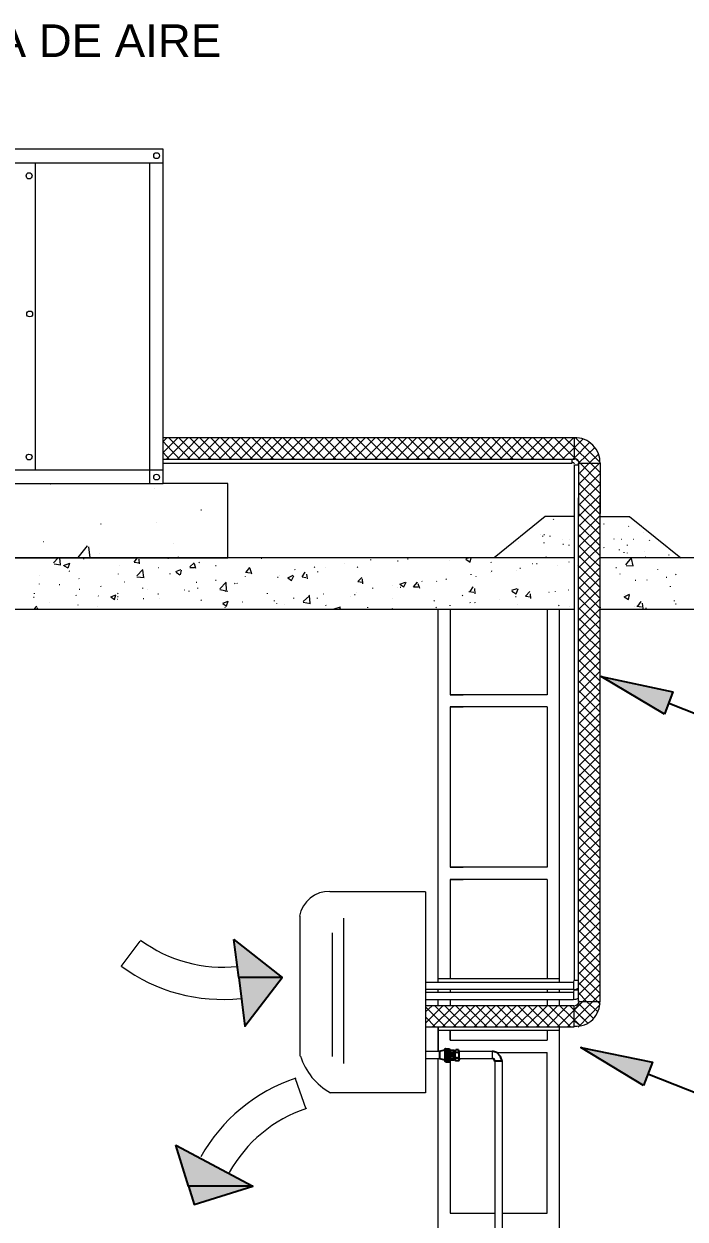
# Model space of a CAD drawing. Header units: millimetres. Extents: x 821 to 906, y 83 to 185.
# Drawn here: x 901.861 to 903.408, y 93.98 to 96.777 of the extents above; entities that cross this region are included whole.
import ezdxf

# ---------------------------------------------------------------- set-up
doc = ezdxf.new("R2010")
doc.units = ezdxf.units.MM
doc.layers.add('C.EMPOTRADO EN PARED Y TECHO', color=210, linetype='Continuous', lineweight=40)
doc.styles.add('Arial$001', font='arial.ttf', dxfattribs={"height": 3.480444})

# ---------------------------------------------------------------- blocks, each defined once
blk = doc.blocks.new('regreger')
at = {"true_color": 0x000007}
for points in [[(465.119, 134.1836), (464.9184, 134.303), (465.1455, 134.2549)], [(465.0527, 133.0101), (464.8538, 133.1295), (465.0809, 133.0831)]]:
    blk.add_hatch(color=7, dxfattribs=at).paths.add_polyline_path(points)
h = blk.add_hatch(color=7, dxfattribs=at)
h.paths.add_polyline_path([(463.7582, 133.4709), (463.9107, 133.3516), (463.7731, 133.3516)])
h.paths.add_polyline_path([(463.9107, 133.3516), (463.7731, 133.3516), (463.793, 133.1974)])
h = blk.add_hatch(color=7, dxfattribs=at)
h.paths.add_polyline_path([(463.5742, 132.8212), (463.8179, 132.6919), (463.614, 132.6919)])
h.paths.add_polyline_path([(463.8179, 132.6919), (463.614, 132.6919), (463.6322, 132.6339)])
at = {"color": 7, "linetype": 'Continuous', "lineweight": 9, "true_color": 0x000007}
for points in [[(463.5345, 135.9704), (462.0543, 135.9704), (462.0543, 134.9129), (463.5345, 134.9129)], [(463.5079, 134.8963), (463.5079, 134.8963)], [(463.5146, 134.7903), (463.5146, 134.7903)], [(464.7278, 134.7521), (464.7278, 134.7521)], [(465.0527, 134.7588), (465.0527, 134.7588)], [(463.5676, 134.7223), (463.5676, 134.7223)], [(464.6582, 134.7289), (464.6582, 134.7289)], [(464.7958, 134.7372), (464.7958, 134.7372)], [(464.819, 134.7356), (464.819, 134.7356)], [(463.145, 134.6759), (463.145, 134.6759)], [(463.3339, 134.6908), (463.3339, 134.6908)], [(465.0543, 134.6974), (465.0543, 134.6974)], [(463.3952, 134.6543), (463.3952, 134.6543)], [(464.0466, 134.6461), (464.0466, 134.6461)], [(464.1063, 134.661), (464.1063, 134.661)], [(464.4394, 134.6693), (464.4394, 134.6693)], [(464.6516, 134.6378), (464.6516, 134.6378)], [(464.7792, 134.6543), (464.7792, 134.6543)], [(464.8339, 134.6527), (464.8339, 134.6527)], [(463.145, 134.6229), (463.145, 134.6229)], [(463.9024, 134.6229), (463.9024, 134.6229)], [(464.5687, 134.6311), (464.5687, 134.6311)], [(463.4847, 134.5781), (463.4847, 134.5781)], [(464.1444, 134.5682), (464.1444, 134.5682)], [(464.2588, 134.5914), (464.2588, 134.5914)], [(464.2737, 134.5847), (464.2737, 134.5847)], [(464.993, 134.5615), (464.993, 134.5615)], [(463.1748, 134.5383), (463.1748, 134.5383)], [(463.5229, 134.5483), (463.5229, 134.5483)], [(463.9173, 134.5317), (463.9173, 134.5317)], [(464.1278, 134.5549), (464.1278, 134.5549)], [(464.2588, 134.5483), (464.2588, 134.5483)], [(464.5223, 134.5383), (464.5223, 134.5383)], [(464.5985, 134.5466), (464.5985, 134.5466)], [(464.6532, 134.5317), (464.6532, 134.5317)], [(464.8173, 134.5251), (464.8173, 134.5251)], [(465.0245, 134.5251), (465.0245, 134.5251)], [(463.3273, 134.5234), (463.3273, 134.5234)], [(463.7665, 134.5151), (463.7665, 134.5151)], [(464.3118, 134.5151), (464.3118, 134.5151)], [(464.403, 133.1941), (464.403, 133.1179)], [(464.4411, 133.1527), (464.4411, 133.1842)], [(463.8179, 132.6919), (463.5742, 132.8212), (463.6322, 132.6339)]]:
    blk.add_lwpolyline(points, close=True, dxfattribs=at)
for points in [[(462.0543, 135.9273), (463.5345, 135.9273), (463.5345, 135.9273)], [(463.13, 135.9273), (463.13, 134.956), (463.13, 134.956)], [(463.4914, 135.9273), (463.4914, 134.9129), (463.4914, 134.9129)], [(464.8339, 135.0571), (463.5345, 135.0571), (463.5345, 135.0571)], [(464.8339, 134.9892), (464.8339, 135.0571), (464.8339, 135.0571)], [(464.8339, 134.9892), (463.5345, 134.9892), (463.5345, 134.9892)], [(463.5345, 134.9776), (464.8273, 134.9776), (464.8273, 134.9892)], [(464.8472, 134.9776), (464.8472, 134.8184), (464.8472, 134.8184)], [(464.8472, 134.9776), (464.9151, 134.9776), (464.9151, 134.9776)], [(464.9151, 134.9776), (464.9151, 134.8184), (464.9151, 134.8184)], [(462.0543, 134.956), (463.5345, 134.956), (463.5345, 134.956)], [(464.8339, 133.345), (464.8339, 134.9726), (464.8339, 134.9726)], [(464.8339, 134.9726), (464.8472, 134.9726), (464.8472, 134.9726)], [(461.8787, 134.9129), (461.8787, 134.6776), (463.7383, 134.6776), (463.7383, 134.9129)], [(463.1798, 134.9113), (463.1781, 134.9113), (463.1781, 134.9113)], [(463.3405, 134.9129), (463.3405, 134.9146), (463.3405, 134.9146)], [(463.7383, 134.9129), (463.5345, 134.9129), (463.5345, 134.9129)], [(464.8472, 133.2753), (464.8472, 134.8682), (464.8472, 134.8682)], [(464.9151, 133.2753), (464.9151, 134.8682), (464.9151, 134.8682)], [(463.6555, 134.8284), (463.6538, 134.8284), (463.6538, 134.8284)], [(464.8339, 134.8085), (464.7411, 134.8085), (464.5803, 134.6776)], [(464.7693, 134.7985), (464.7676, 134.8002), (464.7676, 134.8002)], [(464.9151, 134.8085), (465.0079, 134.8085), (465.1704, 134.6776)], [(463.3389, 134.7836), (463.3372, 134.7853), (463.3372, 134.7853)], [(464.7394, 134.7505), (464.7378, 134.7505), (464.7378, 134.7505)], [(464.9284, 134.7836), (464.9267, 134.7853), (464.9267, 134.7853)], [(465.0063, 134.777), (465.0046, 134.7787), (465.0046, 134.7787)], [(463.1566, 134.7289), (463.1549, 134.7289), (463.1549, 134.7289)], [(463.2659, 134.6792), (463.2958, 134.7157), (463.2958, 134.7157)], [(464.7345, 134.7455), (464.7345, 134.7472), (464.7345, 134.7472)], [(464.7394, 134.724), (464.7378, 134.7256), (464.7378, 134.7256)], [(464.7577, 134.7455), (464.7577, 134.7472), (464.7577, 134.7472)], [(464.7991, 134.7206), (464.7974, 134.7206), (464.7974, 134.7206)], [(464.8173, 134.7173), (464.8173, 134.719), (464.8173, 134.719)], [(464.9599, 134.7372), (464.9582, 134.7372), (464.9582, 134.7372)], [(464.9831, 134.7356), (464.9814, 134.7356), (464.9814, 134.7356)], [(465.0013, 134.7173), (465.0013, 134.719), (465.0013, 134.719)], [(465.0212, 134.7356), (465.0195, 134.7356), (465.0195, 134.7356)], [(465.0726, 134.7322), (465.0709, 134.7339), (465.0709, 134.7339)], [(464.8339, 134.6776), (461.156, 134.6776), (461.156, 134.6776)], [(463.188, 134.6626), (463.203, 134.6776), (463.203, 134.6776)], [(463.2096, 134.656), (463.2079, 134.6776), (463.2079, 134.6776)], [(463.2643, 134.6792), (463.2792, 134.6776), (463.2792, 134.6776)], [(463.2792, 134.6776), (463.2792, 134.6792), (463.2792, 134.6792)], [(463.2842, 134.6742), (463.2842, 134.6776), (463.2842, 134.6776)], [(463.3041, 134.6776), (463.2991, 134.7124), (463.2991, 134.7124)], [(463.4433, 134.6643), (463.4532, 134.6776), (463.4532, 134.6776)], [(463.551, 134.6759), (463.5494, 134.6759), (463.5494, 134.6759)], [(463.5825, 134.6792), (463.5825, 134.6809), (463.5825, 134.6809)], [(463.8461, 134.6759), (463.8444, 134.6759), (463.8444, 134.6759)], [(464.4908, 134.6759), (464.4991, 134.6776), (464.4991, 134.6776)], [(464.5041, 134.6643), (464.5074, 134.6776), (464.5074, 134.6776)], [(464.7461, 134.6792), (464.7444, 134.6809), (464.7444, 134.6809)], [(466.8328, 134.6776), (464.9151, 134.6776), (464.9151, 134.6776)], [(464.9284, 134.709), (464.9267, 134.7107), (464.9267, 134.7107)], [(464.9764, 134.7024), (464.9764, 134.7041), (464.9764, 134.7041)], [(464.9914, 134.6941), (464.9914, 134.6958), (464.9914, 134.6958)], [(464.9963, 134.656), (465.0146, 134.6776), (465.0146, 134.6776)], [(465.0013, 134.6925), (465.0013, 134.6941), (465.0013, 134.6941)], [(465.0195, 134.6527), (465.0146, 134.6759), (465.0146, 134.6759)], [(465.0593, 134.6792), (465.0577, 134.6809), (465.0577, 134.6809)], [(465.1339, 134.6858), (465.1322, 134.6875), (465.1322, 134.6875)], [(463.1897, 134.6593), (463.2113, 134.656), (463.2113, 134.656)], [(463.2195, 134.6543), (463.2394, 134.661), (463.2394, 134.661)], [(463.2212, 134.6527), (463.2328, 134.6461), (463.2328, 134.6461)], [(463.2345, 134.6461), (463.2394, 134.661), (463.2394, 134.661)], [(463.4433, 134.6643), (463.4582, 134.6626), (463.4582, 134.6626)], [(463.4516, 134.6212), (463.4698, 134.6411), (463.4698, 134.6411)], [(463.4582, 134.6626), (463.4566, 134.6643), (463.4566, 134.6643)], [(463.4599, 134.6593), (463.4582, 134.6742), (463.4582, 134.6742)], [(463.4731, 134.6162), (463.4698, 134.6394), (463.4698, 134.6394)], [(463.5212, 134.6461), (463.5195, 134.6461), (463.5195, 134.6461)], [(463.5742, 134.6345), (463.5908, 134.6411), (463.5908, 134.6411)], [(463.5892, 134.6245), (463.5925, 134.6394), (463.5925, 134.6394)], [(463.619, 134.6494), (463.6322, 134.6626), (463.6322, 134.6626)], [(463.619, 134.6477), (463.6339, 134.6477), (463.6339, 134.6477)], [(463.6372, 134.6444), (463.6339, 134.6593), (463.6339, 134.6593)], [(463.6488, 134.6626), (463.6472, 134.6643), (463.6472, 134.6643)], [(463.7019, 134.6527), (463.7002, 134.6527), (463.7002, 134.6527)], [(463.7963, 134.6328), (463.8079, 134.6477), (463.8079, 134.6477)], [(463.8146, 134.6262), (463.8096, 134.6444), (463.8096, 134.6444)], [(463.9521, 134.6394), (463.9505, 134.6411), (463.9505, 134.6411)], [(464.0135, 134.6477), (464.0118, 134.6494), (464.0118, 134.6494)], [(464.1494, 134.6477), (464.1477, 134.6494), (464.1477, 134.6494)], [(464.1908, 134.6709), (464.1908, 134.6726), (464.1908, 134.6726)], [(464.277, 134.6676), (464.2753, 134.6676), (464.2753, 134.6676)], [(464.3085, 134.6742), (464.3068, 134.6742), (464.3068, 134.6742)], [(464.4908, 134.6742), (464.5041, 134.6643), (464.5041, 134.6643)], [(464.572, 134.6626), (464.5704, 134.6643), (464.5704, 134.6643)], [(464.6632, 134.6444), (464.6615, 134.6444), (464.6615, 134.6444)], [(464.703, 134.6593), (464.7013, 134.6593), (464.7013, 134.6593)], [(464.7162, 134.6593), (464.7146, 134.6593), (464.7146, 134.6593)], [(464.8173, 134.6643), (464.8173, 134.6659), (464.8173, 134.6659)], [(464.8455, 134.6543), (464.8472, 134.656), (464.8472, 134.656)], [(464.8455, 134.6543), (464.8472, 134.6527), (464.8472, 134.6527)], [(464.9665, 134.6461), (464.9648, 134.6461), (464.9648, 134.6461)], [(464.998, 134.6543), (465.0195, 134.6527), (465.0195, 134.6527)], [(465.0974, 134.6411), (465.0974, 134.6427), (465.0974, 134.6427)], [(463.2394, 134.6345), (463.2378, 134.6361), (463.2378, 134.6361)], [(463.2693, 134.6113), (463.2676, 134.6129), (463.2676, 134.6129)], [(463.3936, 134.6262), (463.3936, 134.6278), (463.3936, 134.6278)], [(463.4135, 134.6013), (463.4118, 134.6013), (463.4118, 134.6013)], [(463.4516, 134.6179), (463.4748, 134.6162), (463.4748, 134.6162)], [(463.5577, 134.6262), (463.556, 134.6278), (463.556, 134.6278)], [(463.5759, 134.6328), (463.5875, 134.6245), (463.5875, 134.6245)], [(463.6405, 134.5997), (463.6389, 134.5997), (463.6389, 134.5997)], [(463.7019, 134.6063), (463.7002, 134.6063), (463.7002, 134.6063)], [(463.7135, 134.5798), (463.7334, 134.6013), (463.7334, 134.6013)], [(463.735, 134.5764), (463.7334, 134.5997), (463.7334, 134.5997)], [(463.7947, 134.6328), (463.8096, 134.6311), (463.8096, 134.6311)], [(463.7947, 134.6179), (463.7947, 134.6195), (463.7947, 134.6195)], [(463.8974, 134.6162), (463.8958, 134.6162), (463.8958, 134.6162)], [(463.9289, 134.6146), (463.9455, 134.6229), (463.9455, 134.6229)], [(463.9289, 134.6146), (463.9405, 134.6063), (463.9405, 134.6063)], [(463.9405, 134.6063), (463.9472, 134.6212), (463.9472, 134.6212)], [(463.9737, 134.6179), (463.9836, 134.6328), (463.9836, 134.6328)], [(463.9737, 134.6179), (463.9853, 134.6162), (463.9853, 134.6162)], [(463.9903, 134.6113), (463.9886, 134.6262), (463.9886, 134.6262)], [(464.0234, 134.6328), (464.0234, 134.6345), (464.0234, 134.6345)], [(464.1494, 134.603), (464.1626, 134.6162), (464.1626, 134.6162)], [(464.1494, 134.603), (464.1643, 134.6013), (464.1643, 134.6013)], [(464.1659, 134.5963), (464.1643, 134.6113), (464.1643, 134.6113)], [(464.282, 134.5947), (464.3002, 134.6013), (464.3002, 134.6013)], [(464.2952, 134.5864), (464.3019, 134.6013), (464.3019, 134.6013)], [(464.3251, 134.5864), (464.3383, 134.6013), (464.3383, 134.6013)], [(464.3532, 134.603), (464.3516, 134.6046), (464.3516, 134.6046)], [(464.3997, 134.603), (464.398, 134.6046), (464.398, 134.6046)], [(464.4295, 134.6096), (464.4278, 134.6113), (464.4278, 134.6113)], [(464.5074, 134.6245), (464.5074, 134.6262), (464.5074, 134.6262)], [(464.524, 134.6179), (464.524, 134.6195), (464.524, 134.6195)], [(464.5737, 134.6345), (464.572, 134.6361), (464.572, 134.6361)], [(464.9781, 134.6262), (464.9781, 134.6278), (464.9781, 134.6278)], [(465.0278, 134.6063), (465.0262, 134.6063), (465.0262, 134.6063)], [(465.0643, 134.6079), (465.0626, 134.6079), (465.0626, 134.6079)], [(465.1256, 134.6162), (465.124, 134.6162), (465.124, 134.6162)], [(465.1555, 134.6245), (465.1538, 134.6262), (465.1538, 134.6262)], [(463.1284, 134.5648), (463.1284, 134.5665), (463.1284, 134.5665)], [(463.1433, 134.5947), (463.1433, 134.5963), (463.1433, 134.5963)], [(463.2079, 134.593), (463.2063, 134.593), (463.2063, 134.593)], [(463.2709, 134.5781), (463.2693, 134.5781), (463.2693, 134.5781)], [(463.3389, 134.5864), (463.3372, 134.588), (463.3372, 134.588)], [(463.3687, 134.5549), (463.3853, 134.5615), (463.3853, 134.5615)], [(463.3803, 134.5466), (463.3853, 134.5615), (463.3853, 134.5615)], [(463.3919, 134.5648), (463.3903, 134.5665), (463.3903, 134.5665)], [(463.4698, 134.5814), (463.4698, 134.5831), (463.4698, 134.5831)], [(463.5195, 134.5632), (463.5179, 134.5632), (463.5179, 134.5632)], [(463.6024, 134.5764), (463.6008, 134.5764), (463.6008, 134.5764)], [(463.6173, 134.5715), (463.6157, 134.5731), (463.6157, 134.5731)], [(463.6438, 134.5814), (463.6438, 134.5831), (463.6438, 134.5831)], [(463.7135, 134.5781), (463.7383, 134.5731), (463.7383, 134.5731)], [(463.7334, 134.5715), (463.7317, 134.5731), (463.7317, 134.5731)], [(463.7615, 134.5963), (463.7599, 134.598), (463.7599, 134.598)], [(463.7698, 134.5963), (463.7682, 134.598), (463.7682, 134.598)], [(463.8643, 134.5648), (463.8643, 134.5665), (463.8643, 134.5665)], [(464.0416, 134.5632), (464.04, 134.5632), (464.04, 134.5632)], [(464.1411, 134.5615), (464.1394, 134.5615), (464.1394, 134.5615)], [(464.1974, 134.5814), (464.1974, 134.5831), (464.1974, 134.5831)], [(464.282, 134.5947), (464.2952, 134.5864), (464.2952, 134.5864)], [(464.2853, 134.5847), (464.2836, 134.5847), (464.2836, 134.5847)], [(464.3251, 134.5864), (464.34, 134.5864), (464.34, 134.5864)], [(464.345, 134.5814), (464.34, 134.5963), (464.34, 134.5963)], [(464.5008, 134.5715), (464.5157, 134.5698), (464.5157, 134.5698)], [(464.5041, 134.5715), (464.514, 134.5864), (464.514, 134.5864)], [(464.5206, 134.5648), (464.519, 134.5814), (464.519, 134.5814)], [(464.6367, 134.5764), (464.6532, 134.5814), (464.6532, 134.5814)], [(464.6367, 134.5731), (464.6499, 134.5648), (464.6499, 134.5648)], [(464.6499, 134.5648), (464.6566, 134.5798), (464.6566, 134.5798)], [(464.6798, 134.5566), (464.693, 134.5715), (464.693, 134.5715)], [(464.6963, 134.5499), (464.6947, 134.5648), (464.6947, 134.5648)], [(464.7543, 134.5682), (464.7527, 134.5682), (464.7527, 134.5682)], [(464.7742, 134.5715), (464.7742, 134.5731), (464.7742, 134.5731)], [(464.8157, 134.5764), (464.814, 134.5764), (464.814, 134.5764)], [(464.9914, 134.5549), (465.0079, 134.5632), (465.0079, 134.5632)], [(465.0046, 134.5466), (465.0079, 134.5615), (465.0079, 134.5615)], [(465.1372, 134.5864), (465.1372, 134.588), (465.1372, 134.588)], [(463.1267, 134.5532), (463.1251, 134.5532), (463.1251, 134.5532)], [(463.1267, 134.5151), (463.135, 134.5251), (463.135, 134.5251)], [(463.261, 134.5582), (463.2593, 134.5599), (463.2593, 134.5599)], [(463.2659, 134.5284), (463.2659, 134.53), (463.2659, 134.53)], [(463.3306, 134.5566), (463.3289, 134.5582), (463.3289, 134.5582)], [(463.3687, 134.5549), (463.3803, 134.5466), (463.3803, 134.5466)], [(463.3903, 134.5466), (463.3886, 134.5466), (463.3886, 134.5466)], [(463.3919, 134.5549), (463.3903, 134.5549), (463.3903, 134.5549)], [(463.4731, 134.5483), (463.4715, 134.5483), (463.4715, 134.5483)], [(463.6555, 134.5433), (463.6538, 134.545), (463.6538, 134.545)], [(463.7234, 134.535), (463.74, 134.5416), (463.74, 134.5416)], [(463.7234, 134.5334), (463.735, 134.5251), (463.735, 134.5251)], [(463.735, 134.5267), (463.74, 134.5416), (463.74, 134.5416)], [(463.7864, 134.5383), (463.7847, 134.5383), (463.7847, 134.5383)], [(463.8858, 134.5416), (463.8858, 134.5433), (463.8858, 134.5433)], [(463.8941, 134.5334), (463.8941, 134.535), (463.8941, 134.535)], [(463.9472, 134.5499), (463.9472, 134.5516), (463.9472, 134.5516)], [(463.977, 134.54), (463.9969, 134.5582), (463.9969, 134.5582)], [(463.977, 134.5383), (464.0002, 134.5334), (464.0002, 134.5334)], [(463.9969, 134.5582), (463.9952, 134.5599), (463.9952, 134.5599)], [(463.9985, 134.535), (463.9969, 134.5582), (463.9969, 134.5582)], [(463.9985, 134.535), (463.9969, 134.5367), (463.9969, 134.5367)], [(464.0217, 134.5499), (464.0217, 134.5516), (464.0217, 134.5516)], [(464.0499, 134.5267), (464.0483, 134.5284), (464.0483, 134.5284)], [(464.3914, 134.5416), (464.3897, 134.5433), (464.3897, 134.5433)], [(464.4411, 134.5267), (464.4411, 134.5284), (464.4411, 134.5284)], [(464.4809, 134.5582), (464.4792, 134.5599), (464.4792, 134.5599)], [(464.5057, 134.535), (464.5041, 134.5367), (464.5041, 134.5367)], [(464.5206, 134.535), (464.519, 134.5367), (464.519, 134.5367)], [(464.6499, 134.5549), (464.6483, 134.5549), (464.6483, 134.5549)], [(464.6798, 134.5566), (464.6947, 134.5549), (464.6947, 134.5549)], [(464.7858, 134.5267), (464.7842, 134.5284), (464.7842, 134.5284)], [(464.9914, 134.5549), (465.0046, 134.5466), (465.0046, 134.5466)], [(465.0311, 134.5251), (465.0461, 134.5234), (465.0461, 134.5234)], [(465.0345, 134.5251), (465.0444, 134.54), (465.0444, 134.54)], [(465.051, 134.5184), (465.0494, 134.535), (465.0494, 134.535)], [(465.1505, 134.5416), (465.1505, 134.5433), (465.1505, 134.5433)], [(465.1555, 134.5317), (465.1538, 134.5317), (465.1538, 134.5317)], [(464.8339, 134.5151), (461.1577, 134.5151), (461.1577, 134.5151)], [(463.14, 134.5151), (463.1367, 134.5201), (463.1367, 134.5201)], [(463.7317, 134.5201), (463.73, 134.5218), (463.73, 134.5218)], [(464.0748, 134.5168), (464.0947, 134.5234), (464.0947, 134.5234)], [(464.0914, 134.5151), (464.0947, 134.5201), (464.0947, 134.5201)], [(464.1809, 134.5201), (464.1809, 134.5218), (464.1809, 134.5218)], [(464.2555, 134.5151), (464.2588, 134.5184), (464.2588, 134.5184)], [(464.2588, 134.5151), (464.2588, 134.5184), (464.2588, 134.5184)], [(464.398, 134.5201), (464.3963, 134.5218), (464.3963, 134.5218)], [(464.403, 133.3367), (464.403, 134.5151), (464.403, 134.5151)], [(464.4411, 134.5151), (464.4411, 134.245), (464.4411, 134.245)], [(464.7477, 134.5151), (464.7477, 134.245), (464.7477, 134.245)], [(464.7858, 134.5151), (464.7858, 133.3367), (464.7858, 133.3367)], [(466.8328, 134.5151), (464.9151, 134.5151), (464.9151, 134.5151)], [(464.9168, 134.5201), (464.9168, 134.5218), (464.9168, 134.5218)], [(465.0494, 134.5151), (465.0477, 134.5151), (465.0477, 134.5151)], [(465.061, 134.5184), (465.061, 134.5201), (465.061, 134.5201)], [(464.7477, 134.245), (464.4411, 134.245), (464.4825, 134.245)], [(464.4411, 134.2068), (464.4411, 133.6997), (464.4411, 133.6997)], [(464.7477, 134.2068), (464.4411, 134.2068), (464.4825, 134.2068)], [(464.7477, 134.2068), (464.7477, 133.6997), (464.7477, 133.6997)], [(464.7477, 133.6997), (464.4411, 133.6997), (464.4825, 133.6997)], [(464.4411, 133.6615), (464.4411, 133.3483), (464.4411, 133.3483)], [(464.7477, 133.6615), (464.4411, 133.6615), (464.4825, 133.6615)], [(464.7477, 133.6615), (464.7477, 133.3483), (464.7477, 133.3483)], [(464.3632, 133.6218), (464.0615, 133.6218), (464.0615, 133.6218)], [(464.3632, 133.6218), (464.3632, 132.9869), (464.3632, 132.9869)], [(463.9671, 133.103), (463.9671, 133.5455), (463.9671, 133.5455)], [(464.1046, 133.5389), (464.1046, 133.0798), (464.1046, 133.0798)], [(463.4019, 133.3864), (463.4615, 133.4659), (463.4615, 133.4659)], [(463.9107, 133.3516), (463.7582, 133.4709), (463.793, 133.1974)], [(464.0682, 133.4925), (464.0682, 133.1013), (464.0682, 133.1013)], [(464.3632, 133.3367), (464.8306, 133.3367), (464.8306, 133.3135), (464.3632, 133.3135)], [(464.403, 133.3367), (464.403, 133.3483), (464.7858, 133.3483), (464.7858, 133.3367)], [(464.8306, 133.3367), (464.8306, 133.3135), (464.8306, 133.3135)], [(464.8339, 133.3433), (464.8472, 133.3433), (464.8472, 133.3433)], [(464.3632, 133.3052), (464.8306, 133.3052), (464.8306, 133.2803), (464.3632, 133.2803)], [(464.403, 133.3052), (464.403, 133.3135), (464.403, 133.3135)], [(464.403, 133.3052), (464.403, 133.3135), (464.403, 133.3135)], [(464.403, 133.2621), (464.403, 133.2803), (464.403, 133.2803)], [(464.403, 133.2621), (464.403, 133.2803), (464.403, 133.2803)], [(464.4411, 133.3135), (464.4411, 133.3052), (464.4411, 133.3052)], [(464.4411, 133.2803), (464.4411, 133.2621), (464.4411, 133.2621)], [(464.7477, 133.3135), (464.7477, 133.3052), (464.7477, 133.3052)], [(464.7477, 133.2803), (464.7477, 133.2621), (464.7477, 133.2621)], [(464.7858, 133.3135), (464.7858, 133.3052), (464.7858, 133.3052)], [(464.7858, 133.3135), (464.7858, 133.3052), (464.7858, 133.3052)], [(464.7858, 133.2803), (464.7858, 133.2621), (464.7858, 133.2621)], [(464.7858, 133.2803), (464.7858, 133.2621), (464.7858, 133.2621)], [(464.8306, 133.3052), (464.8306, 133.2803), (464.8306, 133.2803)], [(464.8339, 133.3135), (464.8339, 133.3118), (464.8472, 133.3118)], [(464.8322, 133.2621), (464.3632, 133.2621), (464.3632, 133.2621)], [(464.8322, 133.2621), (464.8322, 133.1941), (464.8322, 133.1941)], [(464.8472, 133.2753), (464.9151, 133.2753), (464.9151, 133.2753)], [(464.8322, 133.1941), (464.3632, 133.1941), (464.3632, 133.1941)], [(464.7858, 133.1941), (464.7858, 133.1842), (464.403, 133.1842), (464.403, 133.1941)], [(464.7477, 133.1842), (464.7477, 133.1527), (464.7477, 133.1527)], [(464.7858, 133.1941), (464.7858, 129.1748), (464.7858, 129.1748)], [(464.4411, 133.1527), (464.7477, 133.1527), (464.7477, 133.1527)], [(464.3632, 133.1179), (464.4079, 133.1179), (464.4079, 133.1179)], [(464.3632, 133.0947), (464.4079, 133.0947), (464.4079, 133.0947)], [(464.403, 129.1748), (464.403, 133.093), (464.403, 133.093)], [(464.4411, 133.093), (464.4411, 132.6057), (464.4411, 132.6057)], [(464.4693, 133.1179), (464.5737, 133.1179), (464.5737, 133.0947)], [(464.4693, 133.0947), (464.5737, 133.0947), (464.5737, 133.0947)], [(464.5903, 133.1146), (464.7477, 133.1146), (464.7477, 133.1146)], [(464.6052, 132.6057), (464.7477, 132.6057), (464.7477, 133.1146)], [(464.582, 133.0864), (464.582, 129.624), (464.582, 129.624)], [(464.6052, 133.0864), (464.6052, 129.624), (464.6052, 129.624)], [(463.9521, 133.0317), (463.9853, 132.9356), (463.9853, 132.9356)], [(464.3632, 132.9869), (464.0615, 132.9869), (464.0615, 132.9869)], [(464.4411, 132.6057), (464.582, 132.6057), (464.582, 132.6057)]]:
    blk.add_lwpolyline(points, dxfattribs=at)
at = {"color": 7, "linetype": 'Continuous', "lineweight": 5, "true_color": 0x000007}
for points in [[(463.5345, 135.0455), (463.5461, 135.0571), (463.5461, 135.0571)], [(463.5345, 135.0107), (463.5809, 135.0571), (463.5809, 135.0571)], [(463.5444, 134.9892), (463.6124, 135.0571), (463.6124, 135.0571)], [(463.6206, 134.9892), (463.5527, 135.0571), (463.5527, 135.0571)], [(463.5792, 134.9892), (463.6455, 135.0571), (463.6455, 135.0571)], [(463.6521, 134.9892), (463.5842, 135.0571), (463.5842, 135.0571)], [(463.6107, 134.9892), (463.6787, 135.0571), (463.6787, 135.0571)], [(463.6869, 134.9892), (463.619, 135.0571), (463.619, 135.0571)], [(463.6438, 134.9892), (463.7118, 135.0571), (463.7118, 135.0571)], [(463.7184, 134.9892), (463.6505, 135.0571), (463.6505, 135.0571)], [(463.6753, 134.9892), (463.7433, 135.0571), (463.7433, 135.0571)], [(463.7516, 134.9892), (463.6853, 135.0571), (463.6853, 135.0571)], [(463.7101, 134.9892), (463.7781, 135.0571), (463.7781, 135.0571)], [(463.7847, 134.9892), (463.7168, 135.0571), (463.7168, 135.0571)], [(463.7416, 134.9892), (463.8096, 135.0571), (463.8096, 135.0571)], [(463.8179, 134.9892), (463.7499, 135.0571), (463.7499, 135.0571)], [(463.7764, 134.9892), (463.8444, 135.0571), (463.8444, 135.0571)], [(463.8494, 134.9892), (463.7814, 135.0571), (463.7814, 135.0571)], [(463.8079, 134.9892), (463.8759, 135.0571), (463.8759, 135.0571)], [(463.8842, 134.9892), (463.8162, 135.0571), (463.8162, 135.0571)], [(463.8411, 134.9892), (463.909, 135.0571), (463.909, 135.0571)], [(463.9157, 134.9892), (463.8477, 135.0571), (463.8477, 135.0571)], [(463.8726, 134.9892), (463.9405, 135.0571), (463.9405, 135.0571)], [(463.9505, 134.9892), (463.8825, 135.0571), (463.8825, 135.0571)], [(463.9074, 134.9892), (463.9753, 135.0571), (463.9753, 135.0571)], [(463.982, 134.9892), (463.914, 135.0571), (463.914, 135.0571)], [(463.9389, 134.9892), (464.0068, 135.0571), (464.0068, 135.0571)], [(464.0151, 134.9892), (463.9472, 135.0571), (463.9472, 135.0571)], [(463.9737, 134.9892), (464.0416, 135.0571), (464.0416, 135.0571)], [(464.0466, 134.9892), (463.9787, 135.0571), (463.9787, 135.0571)], [(464.0052, 134.9892), (464.0731, 135.0571), (464.0731, 135.0571)], [(464.0814, 134.9892), (464.0135, 135.0571), (464.0135, 135.0571)], [(464.0383, 134.9892), (464.1063, 135.0571), (464.1063, 135.0571)], [(464.1129, 134.9892), (464.045, 135.0571), (464.045, 135.0571)], [(464.0698, 134.9892), (464.1378, 135.0571), (464.1378, 135.0571)], [(464.1477, 134.9892), (464.0798, 135.0571), (464.0798, 135.0571)], [(464.1046, 134.9892), (464.1726, 135.0571), (464.1726, 135.0571)], [(464.1792, 134.9892), (464.1113, 135.0571), (464.1113, 135.0571)], [(464.1361, 134.9892), (464.2041, 135.0571), (464.2041, 135.0571)], [(464.2124, 134.9892), (464.1444, 135.0571), (464.1444, 135.0571)], [(464.1709, 134.9892), (464.2389, 135.0571), (464.2389, 135.0571)], [(464.2472, 134.9892), (464.1792, 135.0571), (464.1792, 135.0571)], [(464.2024, 134.9892), (464.2704, 135.0571), (464.2704, 135.0571)], [(464.2787, 134.9892), (464.2107, 135.0571), (464.2107, 135.0571)], [(464.2356, 134.9892), (464.3035, 135.0571), (464.3035, 135.0571)], [(464.3118, 134.9892), (464.2438, 135.0571), (464.2438, 135.0571)], [(464.2687, 134.9892), (464.335, 135.0571), (464.335, 135.0571)], [(464.345, 134.9892), (464.277, 135.0571), (464.277, 135.0571)], [(464.3019, 134.9892), (464.3698, 135.0571), (464.3698, 135.0571)], [(464.3101, 135.0571), (464.3764, 134.9925), (464.3781, 134.9892)], [(464.3334, 134.9892), (464.3864, 135.0405), (464.4013, 135.0571)], [(464.3416, 135.0571), (464.3798, 135.019), (464.4096, 134.9892)], [(464.3682, 134.9892), (464.3764, 135.0008), (464.4361, 135.0571)], [(464.3764, 135.0571), (464.3864, 135.0472), (464.4444, 134.9892)], [(464.4013, 134.9892), (464.4693, 135.0571), (464.4693, 135.0571)], [(464.4759, 134.9892), (464.4079, 135.0571), (464.4079, 135.0571)], [(464.4328, 134.9892), (464.5008, 135.0571), (464.5008, 135.0571)], [(464.509, 134.9892), (464.4411, 135.0571), (464.4411, 135.0571)], [(464.4676, 134.9892), (464.5356, 135.0571), (464.5356, 135.0571)], [(464.5422, 134.9892), (464.4742, 135.0571), (464.4742, 135.0571)], [(464.4991, 134.9892), (464.5671, 135.0571), (464.5671, 135.0571)], [(464.5753, 134.9892), (464.5074, 135.0571), (464.5074, 135.0571)], [(464.5339, 134.9892), (464.6002, 135.0571), (464.6002, 135.0571)], [(464.6068, 134.9892), (464.5389, 135.0571), (464.5389, 135.0571)], [(464.5654, 134.9892), (464.6334, 135.0571), (464.6334, 135.0571)], [(464.6416, 134.9892), (464.5737, 135.0571), (464.5737, 135.0571)], [(464.5985, 134.9892), (464.6665, 135.0571), (464.6665, 135.0571)], [(464.6731, 134.9892), (464.6052, 135.0571), (464.6052, 135.0571)], [(464.63, 134.9892), (464.698, 135.0571), (464.698, 135.0571)], [(464.7063, 134.9892), (464.64, 135.0571), (464.64, 135.0571)], [(464.6648, 134.9892), (464.7328, 135.0571), (464.7328, 135.0571)], [(464.7394, 134.9892), (464.6715, 135.0571), (464.6715, 135.0571)], [(464.6963, 134.9892), (464.7643, 135.0571), (464.7643, 135.0571)], [(464.7726, 134.9892), (464.7046, 135.0571), (464.7046, 135.0571)], [(464.7311, 134.9892), (464.7991, 135.0571), (464.7991, 135.0571)], [(464.8041, 134.9892), (464.7361, 135.0571), (464.7361, 135.0571)], [(464.7626, 134.9892), (464.8306, 135.0571), (464.8306, 135.0571)], [(464.8339, 134.9941), (464.7709, 135.0571), (464.7709, 135.0571)], [(464.8339, 135.0273), (464.8024, 135.0571), (464.8024, 135.0571)], [(464.8339, 135.0273), (464.8604, 135.0538), (464.8604, 135.0538)], [(464.9151, 134.9792), (464.8372, 135.0571), (464.8372, 135.0571)], [(463.5875, 134.9892), (463.5345, 135.0455), (463.5345, 135.0455)], [(464.7958, 134.9892), (464.8339, 135.0273), (464.8339, 135.0273)], [(464.8339, 134.9941), (464.8803, 135.0422), (464.8803, 135.0422)], [(464.8853, 134.9776), (464.8339, 135.0273), (464.8339, 135.0273)], [(464.8472, 134.9776), (464.8985, 135.0273), (464.8985, 135.0273)], [(463.5543, 134.9892), (463.5345, 135.0107), (463.5345, 135.0107)], [(464.8273, 134.9892), (464.8339, 134.9941), (464.8339, 134.9941)], [(464.8521, 134.9776), (464.8339, 134.9941), (464.8339, 134.9941)], [(464.8472, 134.9742), (464.8472, 134.9776), (464.8472, 134.9776)], [(464.8472, 134.9427), (464.8803, 134.9776), (464.8803, 134.9776)], [(464.8472, 134.9096), (464.9135, 134.9776), (464.9135, 134.9776)], [(464.9151, 134.9129), (464.8521, 134.9776), (464.8521, 134.9776)], [(464.8803, 134.9776), (464.9101, 135.0057), (464.9101, 135.0057)], [(464.9151, 134.9477), (464.8853, 134.9776), (464.8853, 134.9776)], [(464.9135, 134.9776), (464.9151, 134.9776), (464.9151, 134.9776)], [(464.9151, 134.8814), (464.8472, 134.9494), (464.8472, 134.9494)], [(464.8472, 134.8764), (464.9151, 134.9444), (464.9151, 134.9444)], [(464.9151, 134.8466), (464.8472, 134.9146), (464.8472, 134.9146)], [(464.8472, 134.8433), (464.9151, 134.9113), (464.9151, 134.9113)], [(464.9151, 134.8151), (464.8472, 134.8831), (464.8472, 134.8831)], [(464.8472, 134.8085), (464.9151, 134.8764), (464.9151, 134.8764)], [(464.9151, 134.782), (464.8472, 134.8499), (464.8472, 134.8499)], [(464.8472, 134.777), (464.9151, 134.845), (464.9151, 134.845)], [(464.9151, 134.7505), (464.8472, 134.8184), (464.8472, 134.8184)], [(464.8472, 134.7438), (464.9151, 134.8118), (464.9151, 134.8118)], [(464.9151, 134.7157), (464.8472, 134.7836), (464.8472, 134.7836)], [(464.8472, 134.7124), (464.9151, 134.7803), (464.9151, 134.7803)], [(464.9151, 134.6842), (464.8472, 134.7521), (464.8472, 134.7521)], [(464.8472, 134.6776), (464.9151, 134.7455), (464.9151, 134.7455)], [(464.8853, 134.6776), (464.8472, 134.7173), (464.8472, 134.7173)], [(464.8472, 134.6461), (464.8787, 134.6776), (464.9151, 134.714)], [(464.8538, 134.6776), (464.8472, 134.6858), (464.8472, 134.6858)], [(464.8472, 134.6113), (464.9135, 134.6776), (464.9151, 134.6792)], [(464.9151, 134.6162), (464.8538, 134.6776), (464.8538, 134.6776)], [(464.9151, 134.6494), (464.8853, 134.6776), (464.8853, 134.6776)], [(464.9151, 134.5847), (464.8472, 134.6527), (464.8472, 134.6527)], [(464.8472, 134.5798), (464.9151, 134.6477), (464.9151, 134.6477)], [(464.9151, 134.5499), (464.8472, 134.6179), (464.8472, 134.6179)], [(464.8472, 134.5466), (464.9151, 134.6146), (464.9151, 134.6146)], [(464.9151, 134.5184), (464.8472, 134.5864), (464.8472, 134.5864)], [(464.8472, 134.5151), (464.9151, 134.5814), (464.9151, 134.5814)], [(464.9151, 134.4853), (464.8472, 134.5532), (464.8472, 134.5532)], [(464.8472, 134.4803), (464.9151, 134.5483), (464.9151, 134.5483)], [(464.9151, 134.4521), (464.8472, 134.5201), (464.8472, 134.5201)], [(464.8472, 134.4488), (464.9151, 134.5168), (464.9151, 134.5168)], [(464.9068, 134.4273), (464.8472, 134.4869), (464.8472, 134.4869)], [(464.8472, 134.414), (464.8521, 134.4206), (464.9151, 134.482)], [(464.8787, 134.4223), (464.8472, 134.4555), (464.8472, 134.4555)], [(464.8472, 134.3825), (464.8903, 134.4256), (464.9151, 134.4505)], [(464.9151, 134.3527), (464.8472, 134.4206), (464.8472, 134.4206)], [(464.8472, 134.3494), (464.9151, 134.4173), (464.9151, 134.4173)], [(464.9151, 134.3875), (464.8787, 134.4223), (464.8787, 134.4223)], [(464.9151, 134.419), (464.9068, 134.4273), (464.9068, 134.4273)], [(464.9151, 134.3212), (464.8472, 134.3892), (464.8472, 134.3892)], [(464.8472, 134.3162), (464.9151, 134.3842), (464.9151, 134.3842)], [(464.9151, 134.288), (464.8472, 134.356), (464.8472, 134.356)], [(464.8472, 134.2831), (464.9151, 134.351), (464.9151, 134.351)], [(464.9151, 134.2549), (464.8472, 134.3229), (464.8472, 134.3229)], [(464.8472, 134.2516), (464.9151, 134.3195), (464.9151, 134.3195)], [(464.9151, 134.2218), (464.8472, 134.2897), (464.8472, 134.2897)], [(464.8472, 134.2168), (464.9151, 134.2847), (464.9151, 134.2847)], [(464.9151, 134.1903), (464.8472, 134.2582), (464.8472, 134.2582)], [(464.8472, 134.1853), (464.9151, 134.2532), (464.9151, 134.2532)], [(464.9151, 134.1555), (464.8472, 134.2234), (464.8472, 134.2234)], [(464.8472, 134.1521), (464.9151, 134.2201), (464.9151, 134.2201)], [(464.9151, 134.124), (464.8472, 134.1919), (464.8472, 134.1919)], [(464.8472, 134.119), (464.9151, 134.1869), (464.9151, 134.1869)], [(464.9151, 134.0908), (464.8472, 134.1571), (464.8472, 134.1571)], [(464.8472, 134.0858), (464.9151, 134.1538), (464.9151, 134.1538)], [(464.9151, 134.0577), (464.8472, 134.1256), (464.8472, 134.1256)], [(464.8472, 134.0543), (464.9151, 134.1223), (464.9151, 134.1223)], [(464.9151, 134.0245), (464.8472, 134.0925), (464.8472, 134.0925)], [(464.8472, 134.0195), (464.9151, 134.0875), (464.9151, 134.0875)], [(464.9151, 133.993), (464.8472, 134.061), (464.8472, 134.061)], [(464.8472, 133.9864), (464.9151, 134.056), (464.9151, 134.056)], [(464.9151, 133.9582), (464.8472, 134.0262), (464.8472, 134.0262)], [(464.8472, 133.9549), (464.9151, 134.0229), (464.9151, 134.0229)], [(464.9151, 133.9267), (464.8472, 133.9947), (464.8472, 133.9947)], [(464.8472, 133.9201), (464.9151, 133.988), (464.9151, 133.988)], [(464.9151, 133.8919), (464.8472, 133.9599), (464.8472, 133.9599)], [(464.8472, 133.8886), (464.9151, 133.9566), (464.9151, 133.9566)], [(464.9151, 133.8604), (464.8472, 133.9284), (464.8472, 133.9284)], [(464.8472, 133.8538), (464.9151, 133.9218), (464.9151, 133.9218)], [(464.9151, 133.8273), (464.8472, 133.8952), (464.8472, 133.8952)], [(464.8472, 133.8223), (464.9151, 133.8903), (464.9151, 133.8903)], [(464.9151, 133.7958), (464.8472, 133.8637), (464.8472, 133.8637)], [(464.8472, 133.7892), (464.9151, 133.8571), (464.9151, 133.8571)], [(464.9151, 133.761), (464.8472, 133.8289), (464.8472, 133.8289)], [(464.8472, 133.7577), (464.9151, 133.8256), (464.9151, 133.8256)], [(464.9151, 133.7278), (464.8472, 133.7958), (464.8472, 133.7958)], [(464.8472, 133.7229), (464.9151, 133.7908), (464.9151, 133.7908)], [(464.9151, 133.6947), (464.8472, 133.7626), (464.8472, 133.7626)], [(464.8472, 133.6914), (464.9151, 133.7593), (464.9151, 133.7593)], [(464.9151, 133.6615), (464.8472, 133.7295), (464.8472, 133.7295)], [(464.8472, 133.6566), (464.9151, 133.7245), (464.9151, 133.7245)], [(464.9151, 133.63), (464.8472, 133.698), (464.8472, 133.698)], [(464.8472, 133.6251), (464.9151, 133.693), (464.9151, 133.693)], [(464.9151, 133.5952), (464.8472, 133.6632), (464.8472, 133.6632)], [(464.8472, 133.5919), (464.9151, 133.6599), (464.9151, 133.6599)], [(464.9151, 133.5637), (464.8472, 133.6317), (464.8472, 133.6317)], [(464.8472, 133.5604), (464.9151, 133.6267), (464.9151, 133.6267)], [(464.9151, 133.5306), (464.8472, 133.5985), (464.8472, 133.5985)], [(464.8472, 133.5256), (464.9151, 133.5936), (464.9151, 133.5936)], [(464.9151, 133.4974), (464.8472, 133.5654), (464.8472, 133.5654)], [(464.8472, 133.4941), (464.9151, 133.5621), (464.9151, 133.5621)], [(464.9151, 133.4643), (464.8472, 133.5322), (464.8472, 133.5322)], [(464.8472, 133.4593), (464.9151, 133.5273), (464.9151, 133.5273)], [(464.9151, 133.4328), (464.8472, 133.5008), (464.8472, 133.5008)], [(464.8472, 133.4278), (464.9151, 133.4958), (464.9151, 133.4958)], [(464.9151, 133.398), (464.8472, 133.4659), (464.8472, 133.4659)], [(464.8472, 133.3947), (464.9151, 133.4626), (464.9151, 133.4626)], [(464.9151, 133.3665), (464.8472, 133.4345), (464.8472, 133.4345)], [(464.8472, 133.3615), (464.9151, 133.4295), (464.9151, 133.4295)], [(464.9151, 133.3334), (464.8472, 133.4013), (464.8472, 133.4013)], [(464.8472, 133.3284), (464.9151, 133.3963), (464.9151, 133.3963)], [(464.9151, 133.3002), (464.8472, 133.3682), (464.8472, 133.3682)], [(464.8472, 133.2969), (464.9151, 133.3648), (464.9151, 133.3648)], [(464.9151, 133.33), (464.8604, 133.2753), (464.8322, 133.2505)], [(464.9151, 133.2671), (464.9068, 133.2753), (464.8472, 133.335)], [(464.9151, 133.2985), (464.8919, 133.2753), (464.8322, 133.2157)], [(464.9085, 133.2422), (464.872, 133.2753), (464.8472, 133.3035)], [(464.3632, 133.2422), (464.3847, 133.2621), (464.3847, 133.2621)], [(464.3632, 133.2074), (464.4179, 133.2621), (464.4179, 133.2621)], [(464.4278, 133.1941), (464.3632, 133.2588), (464.3632, 133.2588)], [(464.3847, 133.1941), (464.4527, 133.2621), (464.4527, 133.2621)], [(464.461, 133.1941), (464.393, 133.2621), (464.393, 133.2621)], [(464.4162, 133.1941), (464.4842, 133.2621), (464.4842, 133.2621)], [(464.4925, 133.1941), (464.4245, 133.2621), (464.4245, 133.2621)], [(464.451, 133.1941), (464.519, 133.2621), (464.519, 133.2621)], [(464.5273, 133.1941), (464.4593, 133.2621), (464.4593, 133.2621)], [(464.4825, 133.1941), (464.5505, 133.2621), (464.5505, 133.2621)], [(464.5588, 133.1941), (464.4908, 133.2621), (464.4908, 133.2621)], [(464.5157, 133.1941), (464.5836, 133.2621), (464.5836, 133.2621)], [(464.5919, 133.1941), (464.524, 133.2621), (464.524, 133.2621)], [(464.5472, 133.1941), (464.6151, 133.2621), (464.6151, 133.2621)], [(464.6251, 133.1941), (464.5571, 133.2621), (464.5571, 133.2621)], [(464.582, 133.1941), (464.6499, 133.2621), (464.6499, 133.2621)], [(464.6582, 133.1941), (464.5903, 133.2621), (464.5903, 133.2621)], [(464.6135, 133.1941), (464.6814, 133.2621), (464.6814, 133.2621)], [(464.6897, 133.1941), (464.6217, 133.2621), (464.6217, 133.2621)], [(464.6483, 133.1941), (464.7162, 133.2621), (464.7162, 133.2621)], [(464.7245, 133.1941), (464.6566, 133.2621), (464.6566, 133.2621)], [(464.6798, 133.1941), (464.7477, 133.2621), (464.7477, 133.2621)], [(464.756, 133.1941), (464.688, 133.2621), (464.688, 133.2621)], [(464.7129, 133.1941), (464.7809, 133.2621), (464.7809, 133.2621)], [(464.7892, 133.1941), (464.7212, 133.2621), (464.7212, 133.2621)], [(464.7461, 133.1941), (464.8124, 133.2621), (464.8124, 133.2621)], [(464.8223, 133.1941), (464.7543, 133.2621), (464.7543, 133.2621)], [(464.7792, 133.1941), (464.8604, 133.2753), (464.8604, 133.2753)], [(464.8538, 133.1974), (464.7875, 133.2621), (464.7875, 133.2621)], [(464.8107, 133.1941), (464.8919, 133.2753), (464.8919, 133.2753)], [(464.877, 133.2057), (464.819, 133.2621), (464.819, 133.2621)], [(464.877, 133.2057), (464.8322, 133.2505), (464.8322, 133.2505)], [(464.8952, 133.2206), (464.8455, 133.2704), (464.8455, 133.2704)], [(464.8952, 133.2206), (464.8455, 133.2704), (464.8455, 133.2704)], [(464.8455, 133.1941), (464.9151, 133.2654), (464.9151, 133.2654)], [(464.8455, 133.1941), (464.9151, 133.2654), (464.9151, 133.2654)], [(464.9085, 133.2422), (464.872, 133.2753), (464.872, 133.2753)], [(464.9151, 133.2671), (464.9068, 133.2753), (464.9068, 133.2753)], [(464.3947, 133.1941), (464.3632, 133.2273), (464.3632, 133.2273)], [(464.8538, 133.1974), (464.8322, 133.2157), (464.8322, 133.2157)]]:
    blk.add_lwpolyline(points, dxfattribs=at)
blk.add_lwpolyline([(464.8472, 134.4206), (464.8472, 134.4206)], close=True, dxfattribs=at)
at = {"color": 7, "linetype": 'Continuous', "lineweight": -2, "true_color": 0x000007}
for points in [[(465.119, 134.1836), (464.9184, 134.303), (465.1455, 134.2549)], [(463.7582, 133.4709), (463.9107, 133.3516), (463.7731, 133.3516)], [(463.9107, 133.3516), (463.7731, 133.3516), (463.793, 133.1974)], [(465.0527, 133.0101), (464.8538, 133.1295), (465.0809, 133.0831)], [(463.5742, 132.8212), (463.8179, 132.6919), (463.614, 132.6919)], [(463.8179, 132.6919), (463.614, 132.6919), (463.6322, 132.6339)]]:
    blk.add_lwpolyline(points, close=True, dxfattribs=at)
for points in [[(465.1306, 134.2201), (465.4687, 134.0858), (466.3306, 134.0858)], [(464.4245, 133.1262), (464.4394, 133.1262), (464.4394, 133.1262)], [(464.4278, 133.1262), (464.4245, 133.1245), (464.4245, 133.0864), (464.4278, 133.0847)], [(464.4278, 133.1262), (464.4262, 133.1262), (464.4262, 133.1262)], [(464.4278, 133.1262), (464.4394, 133.1262), (464.4394, 133.1262)], [(464.4394, 133.1262), (464.4394, 133.0847), (464.4394, 133.0847)], [(464.4079, 133.1179), (464.4245, 133.1229), (464.4245, 133.1229)], [(464.4079, 133.1179), (464.4079, 133.0947), (464.4079, 133.0947)], [(464.4079, 133.0947), (464.4245, 133.0914), (464.4245, 133.0914)], [(464.4278, 133.1245), (464.4278, 133.1229), (464.4278, 133.1229)], [(464.4394, 133.1245), (464.4278, 133.1245), (464.4278, 133.1229), (464.4394, 133.1229)], [(464.4278, 133.1179), (464.4278, 133.1146), (464.4278, 133.1146)], [(464.4394, 133.1179), (464.4278, 133.1179), (464.4278, 133.1146), (464.4394, 133.1146)], [(464.4278, 133.1079), (464.4278, 133.103), (464.4278, 133.103)], [(464.4394, 133.1079), (464.4278, 133.1079), (464.4278, 133.1079)], [(464.4278, 133.1079), (464.4278, 133.103), (464.4394, 133.103)], [(464.4278, 133.0963), (464.4278, 133.0947), (464.4278, 133.0947)], [(464.4394, 133.0947), (464.4278, 133.0947), (464.4278, 133.0963), (464.4394, 133.0963)], [(464.4278, 133.0914), (464.4278, 133.088), (464.4278, 133.088)], [(464.4394, 133.088), (464.4278, 133.088), (464.4278, 133.0914), (464.4394, 133.0914)], [(464.4411, 133.1229), (464.4394, 133.1229), (464.4394, 133.1229)], [(464.4411, 133.1229), (464.4411, 133.0914), (464.4394, 133.0914)], [(464.4411, 133.1212), (464.4527, 133.1212), (464.456, 133.1179)], [(464.4411, 133.1146), (464.4527, 133.1146), (464.4527, 133.1146)], [(464.4527, 133.1079), (464.4411, 133.1079), (464.4411, 133.1079)], [(464.4527, 133.103), (464.4411, 133.103), (464.4411, 133.103)], [(464.4411, 133.0963), (464.4527, 133.0963), (464.4527, 133.0963)], [(464.4411, 133.0914), (464.4527, 133.0914), (464.456, 133.093)], [(464.4527, 133.0914), (464.4527, 133.1212), (464.4527, 133.1212)], [(464.456, 133.1179), (464.4593, 133.1229), (464.4593, 133.1229)], [(464.456, 133.1179), (464.456, 133.093), (464.456, 133.093)], [(464.456, 133.093), (464.456, 133.1179), (464.456, 133.1179)], [(464.456, 133.1162), (464.4593, 133.1146), (464.456, 133.1096)], [(464.456, 133.103), (464.4593, 133.0963), (464.456, 133.0947)], [(464.4593, 133.088), (464.456, 133.093), (464.456, 133.093)], [(464.4676, 133.1229), (464.4593, 133.1229), (464.4593, 133.1229)], [(464.4676, 133.1146), (464.4593, 133.1146), (464.4593, 133.1146)], [(464.4676, 133.0963), (464.4593, 133.0963), (464.4593, 133.0963)], [(464.4676, 133.088), (464.4593, 133.088), (464.4593, 133.088)], [(464.4693, 133.093), (464.4693, 133.1179), (464.4676, 133.1229)], [(464.4693, 133.1096), (464.4676, 133.1146), (464.4693, 133.1162)], [(464.4693, 133.0947), (464.4676, 133.0963), (464.4693, 133.103)], [(464.4693, 133.093), (464.4676, 133.088), (464.4676, 133.088)], [(464.4693, 133.0947), (464.4693, 133.1179), (464.4693, 133.1179)], [(464.6052, 133.0864), (464.6002, 133.1013), (464.5886, 133.1146), (464.5737, 133.1179)], [(464.6052, 133.0864), (464.582, 133.0864), (464.5803, 133.093), (464.5737, 133.0947)], [(464.4245, 133.0864), (464.4394, 133.0864), (464.4394, 133.0864)], [(464.4278, 133.0864), (464.4278, 133.0847), (464.4278, 133.0847)], [(464.4278, 133.0847), (464.4394, 133.0847), (464.4394, 133.0847)], [(465.0659, 133.0466), (465.4024, 132.914), (466.2643, 132.914)]]:
    blk.add_lwpolyline(points, dxfattribs=at)
at = {"color": 7, "linetype": 'Continuous', "lineweight": 9, "true_color": 0x000007}
for points, knots in [([(463.5129, 135.9588), (463.5079, 135.9588), (463.5046, 135.9555), (463.5046, 135.9488), (463.5046, 135.9488), (463.5046, 135.9438), (463.5079, 135.9405), (463.5129, 135.9405), (463.5129, 135.9405), (463.5195, 135.9405), (463.5229, 135.9438), (463.5229, 135.9488), (463.5229, 135.9488), (463.5229, 135.9555), (463.5195, 135.9588), (463.5129, 135.9588)], [0, 0, 0, 0, 0.0625, 0.0625, 0.0625, 0.062501, 0.125, 0.125, 0.125, 0.125001, 0.1875, 0.1875, 0.1875, 0.187501, 1, 1, 1, 1]), ([(463.1101, 135.8958), (463.1052, 135.8958), (463.1019, 135.8908), (463.1019, 135.8858), (463.1019, 135.8858), (463.1019, 135.8809), (463.1052, 135.8759), (463.1101, 135.8759), (463.1101, 135.8759), (463.1151, 135.8759), (463.1201, 135.8809), (463.1201, 135.8858), (463.1201, 135.8858), (463.1201, 135.8908), (463.1151, 135.8958), (463.1101, 135.8958)], [0, 0, 0, 0, 0.0625, 0.0625, 0.0625, 0.062501, 0.125, 0.125, 0.125, 0.125001, 0.1875, 0.1875, 0.1875, 0.187501, 1, 1, 1, 1]), ([(463.1135, 135.4582), (463.1068, 135.4582), (463.1035, 135.4549), (463.1035, 135.4483), (463.1035, 135.4483), (463.1035, 135.4433), (463.1068, 135.44), (463.1135, 135.44), (463.1135, 135.44), (463.1184, 135.44), (463.1217, 135.4433), (463.1217, 135.4483), (463.1217, 135.4483), (463.1217, 135.4549), (463.1184, 135.4582), (463.1135, 135.4582)], [0, 0, 0, 0, 0.0625, 0.0625, 0.0625, 0.062501, 0.125, 0.125, 0.125, 0.125001, 0.1875, 0.1875, 0.1875, 0.187501, 1, 1, 1, 1]), ([(464.9151, 134.9759), (464.9151, 134.9974), (464.9085, 135.019), (464.8919, 135.0339), (464.8919, 135.0339), (464.877, 135.0505), (464.8555, 135.0588), (464.8339, 135.0571)], [0, 0, 0, 0, 0.125, 0.125, 0.125, 0.125001, 1, 1, 1, 1]), ([(463.1101, 135.0057), (463.1052, 135.0057), (463.1019, 135.0024), (463.1019, 134.9974), (463.1019, 134.9974), (463.1019, 134.9925), (463.1052, 134.9875), (463.1101, 134.9875), (463.1101, 134.9875), (463.1151, 134.9875), (463.1201, 134.9925), (463.1201, 134.9974), (463.1201, 134.9974), (463.1201, 135.0024), (463.1151, 135.0057), (463.1101, 135.0057)], [0, 0, 0, 0, 0.0625, 0.0625, 0.0625, 0.062501, 0.125, 0.125, 0.125, 0.125001, 0.1875, 0.1875, 0.1875, 0.187501, 1, 1, 1, 1]), ([(463.5129, 134.9427), (463.5079, 134.9427), (463.5046, 134.9378), (463.5046, 134.9328), (463.5046, 134.9328), (463.5046, 134.9278), (463.5079, 134.9245), (463.5129, 134.9245), (463.5129, 134.9245), (463.5195, 134.9245), (463.5229, 134.9278), (463.5229, 134.9328), (463.5229, 134.9328), (463.5229, 134.9378), (463.5195, 134.9427), (463.5129, 134.9427)], [0, 0, 0, 0, 0.0625, 0.0625, 0.0625, 0.062501, 0.125, 0.125, 0.125, 0.125001, 0.1875, 0.1875, 0.1875, 0.187501, 1, 1, 1, 1]), ([(464.8339, 133.1974), (464.8555, 133.1958), (464.877, 133.2041), (464.8919, 133.219), (464.8919, 133.219), (464.9068, 133.2339), (464.9151, 133.2555), (464.9151, 133.277)], [0, 0, 0, 0, 0.125, 0.125, 0.125, 0.125001, 1, 1, 1, 1])]:
    blk.add_open_spline(points, degree=3, knots=knots, dxfattribs=at)
for points in [[(464.8339, 134.9742), (464.8339, 134.9776), (464.8306, 134.9792), (464.8289, 134.9792)], [(464.8488, 134.9776), (464.8488, 134.9842), (464.8422, 134.9908), (464.8356, 134.9908)], [(464.0615, 133.6234), (464.0151, 133.6251), (463.9737, 133.5919), (463.9654, 133.5455)], [(463.4632, 133.4693), (463.551, 133.4046), (463.6604, 133.3748), (463.7698, 133.3864)], [(463.4035, 133.3864), (463.5113, 133.3068), (463.6455, 133.2704), (463.7798, 133.2853)], [(464.8306, 133.3383), (464.8322, 133.34), (464.8339, 133.3416), (464.8339, 133.345)], [(464.8306, 133.3135), (464.8372, 133.3135), (464.8422, 133.3151), (464.8472, 133.3184)], [(464.8306, 133.3068), (464.8322, 133.3085), (464.8339, 133.3101), (464.8339, 133.3135)], [(464.8306, 133.282), (464.8372, 133.282), (464.8422, 133.2836), (464.8472, 133.2869)], [(464.8339, 133.2621), (464.8422, 133.2637), (464.8488, 133.2687), (464.8488, 133.277)], [(463.9687, 133.103), (463.9836, 133.0532), (464.0184, 133.0118), (464.0632, 132.9869)], [(463.9538, 133.0334), (463.8262, 132.9903), (463.7184, 132.9008), (463.6538, 132.7847)], [(463.9869, 132.9372), (463.8825, 132.9024), (463.7963, 132.8295), (463.7433, 132.735)]]:
    blk.add_open_spline(points, degree=3, dxfattribs=at)
at = {"color": 7, "true_color": 0x000007, "style": 'Arial$001'}
blk.add_text('CONDENSADORA DE AIRE', height=0.103133, dxfattribs=at).set_placement((461.8687, 136.2616))

msp = doc.modelspace()

# ---------------------------------------------------------------- block references
at = {"layer": 'C.EMPOTRADO EN PARED Y TECHO', "lineweight": 25, "xscale": 0.7403935568954524, "yscale": 0.7403935568954524, "zscale": 0.7403935568954524}
msp.add_blockref('regreger', (558.9885, -4.1872), dxfattribs=at)

doc.saveas('drawing.dxf')
